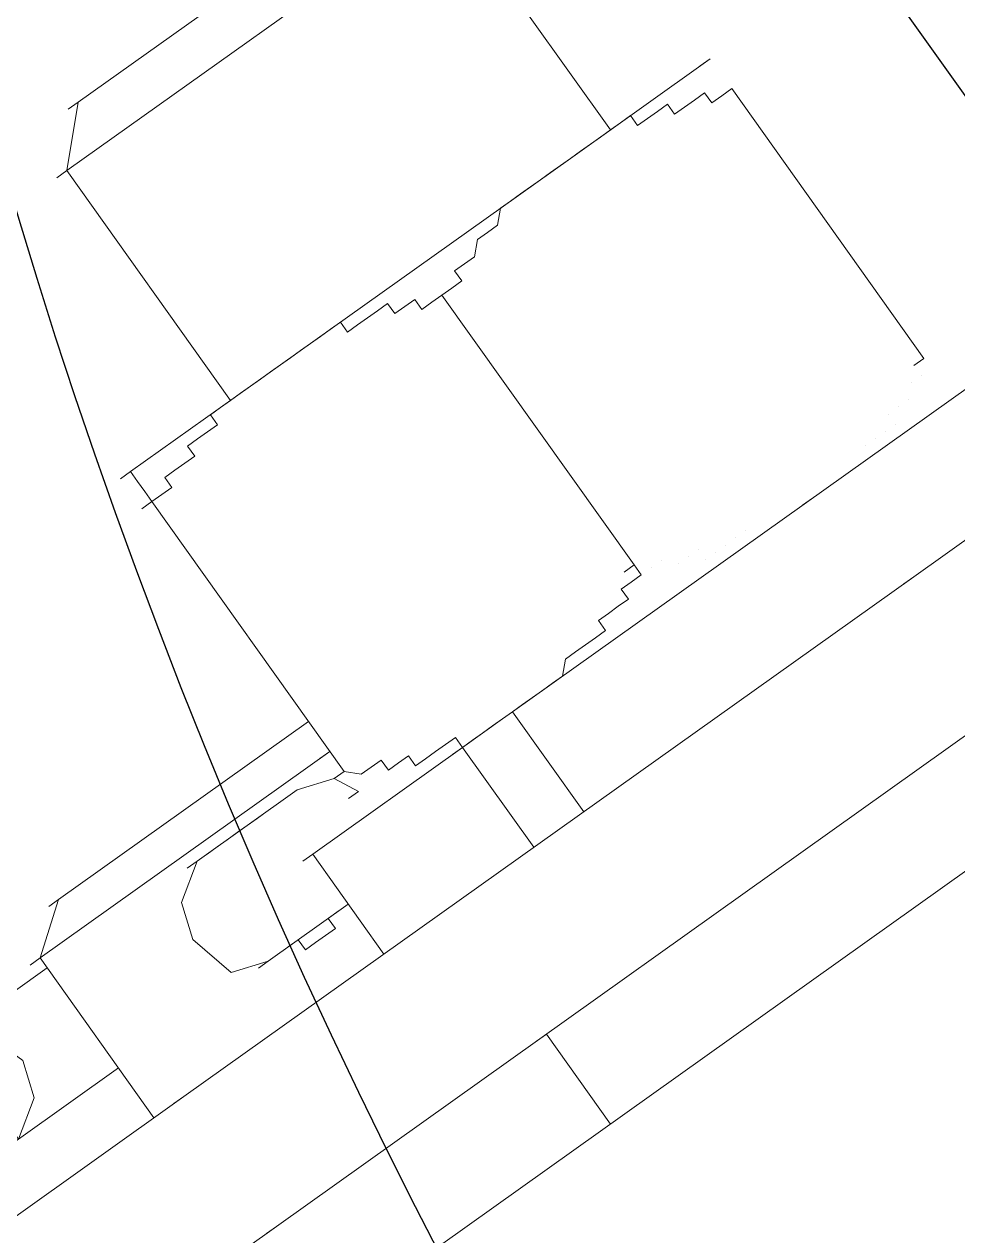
# Model space of a CAD drawing. Header units: feet. Extents: x 2321988 to 2329858, y 6722724 to 6730499.
# Drawn here: x 2326065.626 to 2326065.6878, y 6726843.6863 to 6726843.7665 of the extents above; entities that cross this region are included whole.
import ezdxf

# ---------------------------------------------------------------- set-up
doc = ezdxf.new("R2010")
doc.units = ezdxf.units.FT
doc.header["$MEASUREMENT"] = 0
doc.layers.add('C-BESS-EQUIPMENT', color=255, linetype='Continuous')

# ---------------------------------------------------------------- blocks, each defined once
blk = doc.blocks.new('Midpoint Site Plan$0$P1730-01-0001')
at = {"color": 0, "linetype": 'ByBlock', "lineweight": -2}
blk.add_line((-31.07919, 1.63274), (-31.07919, -1.63274), dxfattribs=at)
blk.add_ellipse((-28.59206, 0), major_axis=(0, 4.08598), ratio=0.833977, dxfattribs=at)
blk = doc.blocks.new('Midpoint Site Plan$0$A$C71e53a02')
at = {"lineweight": 9}
for points in [[(27.6555, 1.59326), (27.35342, 1.59326), (27.32418, 1.55428), (27.32418, 1.33015), (27.33393, 1.33015), (27.32418, 1.33015), (27.31444, 1.33015), (27.30469, 1.33015), (27.30469, 1.32041), (27.29495, 1.32041), (27.2852, 1.32041), (27.27546, 1.32041), (27.27546, 1.31066), (27.26572, 1.31066), (27.25597, 1.31066), (27.24623, 1.31066), (27.24623, 1.30092), (27.23648, 1.30092), (27.22674, 1.30092), (27.22674, 1.03781), (27.23648, 1.03781), (27.22674, 1.03781)], [(27.32418, 1.55428), (27.33393, 1.55428), (27.32418, 1.55428), (27.69448, 1.55428), (27.6555, 1.59326), (27.66525, 1.59326)], [(27.51908, 1.30092), (27.52882, 1.30092), (27.52882, 1.31066), (27.53857, 1.31066), (27.54831, 1.31066), (27.54831, 1.32041), (27.55806, 1.32041), (27.5678, 1.32041), (27.57755, 1.32041), (27.58729, 1.32041), (27.58729, 1.33015), (27.59704, 1.33015), (27.60678, 1.33015), (27.61652, 1.33015), (27.62627, 1.33015), (27.63601, 1.33015), (27.64576, 1.33015), (27.6555, 1.33015), (27.64576, 1.33015), (27.6555, 1.33015), (27.66525, 1.33015), (27.67499, 1.33015), (27.68474, 1.33015), (27.69448, 1.33015), (27.69448, 1.55428), (27.70423, 1.55428)], [(27.23648, 1.33015), (27.22674, 1.33015), (27.36316, 1.33015), (27.37291, 1.33015), (27.38265, 1.33015), (27.3924, 1.33015), (27.40214, 1.33015), (27.41189, 1.33015), (27.42163, 1.33015), (27.43138, 1.33015), (27.44112, 1.32041), (27.45086, 1.32041), (27.46061, 1.32041), (27.47035, 1.31066), (27.4801, 1.31066), (27.48984, 1.31066), (27.48984, 1.30092), (27.49959, 1.30092), (27.50933, 1.30092), (27.51908, 1.30092), (27.50933, 1.30092), (27.50933, 1.03781), (27.51908, 1.03781), (27.50933, 1.03781), (27.50933, 1.02807), (27.51908, 1.02807), (27.52882, 1.02807), (27.52882, 1.01832), (27.53857, 1.01832), (27.54831, 1.01832), (27.55806, 1.01832), (27.55806, 1.00858), (27.5678, 1.00858), (27.57755, 1.00858), (27.58729, 1.00858), (27.59704, 1.00858), (27.60678, 0.99883), (27.61652, 0.99883), (27.62627, 0.99883), (27.63601, 0.99883), (27.64576, 0.99883), (27.6555, 0.99883), (27.66525, 0.99883), (27.70423, 0.99883), (27.69448, 0.99883), (27.68474, 0.99883), (27.67499, 0.99883), (27.66525, 0.99883), (27.6555, 0.99883), (27.64576, 0.99883)], [(27.30469, 1.33015), (27.30469, 1.33015)], [(27.30469, 1.33015), (27.30469, 1.33015)], [(27.30469, 1.33015), (27.30469, 1.33015)], [(27.30469, 1.33015), (27.30469, 1.33015)], [(27.30469, 1.33015), (27.30469, 1.33015)], [(27.30469, 1.33015), (27.30469, 1.33015)], [(27.30469, 1.33015), (27.30469, 1.33015)], [(27.31444, 1.33015), (27.31444, 1.33015)], [(27.31444, 1.33015), (27.31444, 1.33015)], [(27.31444, 1.33015), (27.31444, 1.33015)], [(27.31444, 1.33015), (27.31444, 1.33015)], [(27.31444, 1.33015), (27.31444, 1.33015)], [(27.31444, 1.33015), (27.31444, 1.33015)], [(27.31444, 1.33015), (27.31444, 1.33015)], [(27.32418, 1.33015), (27.32418, 1.33015)], [(27.32418, 1.33015), (27.32418, 1.33015)], [(27.32418, 1.33015), (27.32418, 1.33015)], [(27.32418, 1.33015), (27.32418, 1.33015)], [(27.32418, 1.33015), (27.32418, 1.33015)], [(27.32418, 1.33015), (27.32418, 1.33015)], [(27.32418, 1.33015), (27.32418, 1.33015)], [(27.32418, 1.33015), (27.32418, 1.33015)], [(27.33393, 1.33015), (27.33393, 1.33015)], [(27.33393, 1.33015), (27.33393, 1.33015)], [(27.33393, 1.33015), (27.33393, 1.33015)], [(27.33393, 1.33015), (27.33393, 1.33015)], [(27.33393, 1.33015), (27.33393, 1.33015)], [(27.33393, 1.33015), (27.33393, 1.33015)], [(27.33393, 1.33015), (27.33393, 1.33015)], [(27.33393, 1.33015), (27.33393, 1.33015)], [(27.33393, 1.33015), (27.34367, 1.33015), (27.35342, 1.33015), (27.36316, 1.33015), (27.37291, 1.33015), (27.36316, 1.33015), (27.64576, 1.33015), (27.79193, 1.33015)], [(27.34367, 1.33015), (27.34367, 1.33015)], [(27.34367, 1.33015), (27.34367, 1.33015)], [(27.34367, 1.33015), (27.34367, 1.33015)], [(27.34367, 1.33015), (27.34367, 1.33015)], [(27.34367, 1.33015), (27.34367, 1.33015)], [(27.34367, 1.33015), (27.34367, 1.33015)], [(27.34367, 1.33015), (27.34367, 1.33015)], [(27.35342, 1.33015), (27.35342, 1.33015)], [(27.35342, 1.33015), (27.35342, 1.33015)], [(27.35342, 1.33015), (27.35342, 1.33015)], [(27.35342, 1.33015), (27.35342, 1.33015)], [(27.35342, 1.33015), (27.35342, 1.33015)], [(27.35342, 1.33015), (27.35342, 1.33015)], [(27.35342, 1.33015), (27.35342, 1.33015)], [(27.35342, 1.33015), (27.35342, 1.33015)], [(27.36316, 1.33015), (27.36316, 1.33015)], [(27.36316, 1.33015), (27.36316, 1.33015)], [(27.36316, 1.33015), (27.36316, 1.33015)], [(27.36316, 1.33015), (27.36316, 1.33015)], [(27.36316, 1.33015), (27.36316, 1.33015)], [(27.36316, 1.33015), (27.36316, 1.33015)], [(27.36316, 1.33015), (27.36316, 1.33015)], [(27.36316, 1.33015), (27.36316, 1.33015)], [(27.37291, 1.33015), (27.37291, 1.33015)], [(27.38265, 1.33015), (27.38265, 1.33015)], [(27.38265, 1.33015), (27.38265, 1.33015)], [(27.38265, 1.33015), (27.38265, 1.33015)], [(27.3924, 1.33015), (27.3924, 1.33015)], [(27.3924, 1.33015), (27.3924, 1.33015)], [(27.3924, 1.33015), (27.3924, 1.33015)], [(27.3924, 1.33015), (27.3924, 1.33015)], [(27.40214, 1.33015), (27.40214, 1.33015)], [(27.40214, 1.33015), (27.40214, 1.33015)], [(27.40214, 1.33015), (27.40214, 1.33015)], [(27.40214, 1.33015), (27.40214, 1.33015)], [(27.40214, 1.33015), (27.40214, 1.33015)], [(27.40214, 1.33015), (27.40214, 1.33015)], [(27.40214, 1.33015), (27.40214, 1.33015)], [(27.40214, 1.33015), (27.40214, 1.33015)], [(27.41189, 1.33015), (27.41189, 1.33015)], [(27.41189, 1.33015), (27.41189, 1.33015)], [(27.41189, 1.33015), (27.41189, 1.33015)], [(27.41189, 1.33015), (27.41189, 1.33015)], [(27.41189, 1.33015), (27.41189, 1.33015)], [(27.41189, 1.33015), (27.41189, 1.33015)], [(27.41189, 1.33015), (27.41189, 1.33015)], [(27.41189, 1.33015), (27.41189, 1.33015)], [(27.42163, 1.33015), (27.42163, 1.33015)], [(27.42163, 1.33015), (27.42163, 1.33015)], [(27.42163, 1.33015), (27.42163, 1.33015)], [(27.42163, 1.33015), (27.42163, 1.33015)], [(27.42163, 1.33015), (27.42163, 1.33015)], [(27.42163, 1.33015), (27.42163, 1.33015)], [(27.42163, 1.33015), (27.42163, 1.33015)], [(27.43138, 1.33015), (27.43138, 1.33015)], [(27.43138, 1.33015), (27.43138, 1.33015)], [(27.43138, 1.33015), (27.43138, 1.33015)], [(27.43138, 1.33015), (27.43138, 1.33015)], [(27.43138, 1.33015), (27.43138, 1.33015)], [(27.43138, 1.33015), (27.43138, 1.33015)], [(27.43138, 1.33015), (27.43138, 1.33015)], [(27.43138, 1.33015), (27.43138, 1.33015)], [(27.58729, 1.33015), (27.58729, 1.33015)], [(27.58729, 1.33015), (27.58729, 1.33015)], [(27.59704, 1.33015), (27.59704, 1.33015)], [(27.59704, 1.33015), (27.59704, 1.33015)], [(27.59704, 1.33015), (27.59704, 1.33015)], [(27.59704, 1.33015), (27.59704, 1.33015)], [(27.59704, 1.33015), (27.59704, 1.33015)], [(27.59704, 1.33015), (27.59704, 1.33015)], [(27.59704, 1.33015), (27.59704, 1.33015)], [(27.60678, 1.33015), (27.60678, 1.33015)], [(27.60678, 1.33015), (27.60678, 1.33015)], [(27.60678, 1.33015), (27.60678, 1.33015)], [(27.61652, 1.33015), (27.61652, 1.33015)], [(27.61652, 1.33015), (27.61652, 1.33015)], [(27.61652, 1.33015), (27.61652, 1.33015)], [(27.62627, 1.33015), (27.62627, 1.33015)], [(27.62627, 1.33015), (27.62627, 1.33015)], [(27.62627, 1.33015), (27.62627, 1.33015)], [(27.62627, 1.33015), (27.62627, 1.33015)], [(27.63601, 1.33015), (27.63601, 1.33015)], [(27.63601, 1.33015), (27.63601, 1.33015)], [(27.64576, 1.33015), (27.64576, 1.33015)], [(27.6555, 1.33015), (27.6555, 1.33015)], [(27.6555, 1.33015), (27.6555, 1.33015)], [(27.6555, 1.33015), (27.6555, 1.33015)], [(27.6555, 1.33015), (27.6555, 1.33015)], [(27.6555, 1.33015), (27.6555, 1.33015)], [(27.6555, 1.33015), (27.6555, 1.33015)], [(27.6555, 1.33015), (27.6555, 1.33015)], [(27.66525, 1.33015), (27.66525, 1.33015)], [(27.66525, 1.33015), (27.66525, 1.33015)], [(27.66525, 1.33015), (27.66525, 1.33015)], [(27.66525, 1.33015), (27.66525, 1.33015)], [(27.66525, 1.33015), (27.66525, 1.33015)], [(27.66525, 1.33015), (27.66525, 1.33015)], [(27.66525, 1.33015), (27.66525, 1.33015)], [(27.67499, 1.33015), (27.67499, 1.33015)], [(27.67499, 1.33015), (27.67499, 1.33015)], [(27.67499, 1.33015), (27.67499, 1.33015)], [(27.67499, 1.33015), (27.67499, 1.33015)], [(27.67499, 1.33015), (27.67499, 1.33015)], [(27.67499, 1.33015), (27.67499, 1.33015)], [(27.67499, 1.33015), (27.67499, 1.33015)], [(27.67499, 1.33015), (27.67499, 1.33015)], [(27.68474, 1.33015), (27.68474, 1.33015)], [(27.68474, 1.33015), (27.68474, 1.33015)], [(27.68474, 1.33015), (27.68474, 1.33015)], [(27.68474, 1.33015), (27.68474, 1.33015)], [(27.68474, 1.33015), (27.68474, 1.33015)], [(27.68474, 1.33015), (27.68474, 1.33015)], [(27.68474, 1.33015), (27.68474, 1.33015)], [(27.68474, 1.33015), (27.68474, 1.33015)], [(27.69448, 1.33015), (27.69448, 1.33015)], [(27.69448, 1.33015), (27.69448, 1.33015)], [(27.69448, 1.33015), (27.69448, 1.33015)], [(27.69448, 1.33015), (27.69448, 1.33015)], [(27.69448, 1.33015), (27.69448, 1.33015)], [(27.69448, 1.33015), (27.69448, 1.33015)], [(27.69448, 1.33015), (27.69448, 1.33015)], [(27.69448, 1.33015), (27.70423, 1.33015), (27.71397, 1.33015), (27.71397, 1.32041), (27.72372, 1.32041), (27.73346, 1.32041), (27.74321, 1.32041), (27.74321, 1.31066), (27.75295, 1.31066), (27.7627, 1.31066), (27.77244, 1.31066), (27.77244, 1.30092), (27.78219, 1.30092), (27.79193, 1.30092), (27.80167, 1.30092)], [(27.70423, 1.33015), (27.70423, 1.33015)], [(27.70423, 1.33015), (27.70423, 1.33015)], [(27.70423, 1.33015), (27.70423, 1.33015)], [(27.70423, 1.33015), (27.70423, 1.33015)], [(27.70423, 1.33015), (27.70423, 1.33015)], [(27.70423, 1.33015), (27.70423, 1.33015)], [(27.70423, 1.33015), (27.70423, 1.33015)], [(27.70423, 1.33015), (27.70423, 1.33015)], [(27.80167, 1.33015), (27.79193, 1.33015), (27.79193, 1.32041), (27.79193, 1.31066), (27.79193, 1.30092), (27.79193, 1.03781), (27.80167, 1.03781), (27.79193, 1.03781), (27.78219, 1.02807), (27.77244, 1.02807), (27.7627, 1.02807), (27.7627, 1.01832), (27.75295, 1.01832), (27.74321, 1.01832), (27.74321, 1.00858), (27.73346, 1.00858), (27.72372, 1.00858), (27.71397, 1.00858), (27.70423, 1.00858), (27.70423, 0.99883), (27.70423, 0.90139)], [(27.71397, 1.33015), (27.71397, 1.33015)], [(27.71397, 1.33015), (27.71397, 1.33015)], [(27.71397, 1.33015), (27.71397, 1.33015)], [(27.71397, 1.33015), (27.71397, 1.33015)], [(27.71397, 1.33015), (27.71397, 1.33015)], [(27.27546, 1.32041), (27.27546, 1.32041)], [(27.27546, 1.32041), (27.27546, 1.32041)], [(27.27546, 1.32041), (27.27546, 1.32041)], [(27.27546, 1.32041), (27.27546, 1.32041)], [(27.27546, 1.32041), (27.27546, 1.32041)], [(27.27546, 1.32041), (27.27546, 1.32041)], [(27.27546, 1.32041), (27.27546, 1.32041)], [(27.2852, 1.32041), (27.2852, 1.32041)], [(27.2852, 1.32041), (27.2852, 1.32041)], [(27.2852, 1.32041), (27.2852, 1.32041)], [(27.2852, 1.32041), (27.2852, 1.32041)], [(27.2852, 1.32041), (27.2852, 1.32041)], [(27.2852, 1.32041), (27.2852, 1.32041)], [(27.2852, 1.32041), (27.2852, 1.32041)], [(27.2852, 1.32041), (27.2852, 1.32041)], [(27.29495, 1.32041), (27.29495, 1.32041)], [(27.29495, 1.32041), (27.29495, 1.32041)], [(27.29495, 1.32041), (27.29495, 1.32041)], [(27.29495, 1.32041), (27.29495, 1.32041)], [(27.29495, 1.32041), (27.29495, 1.32041)], [(27.29495, 1.32041), (27.29495, 1.32041)], [(27.29495, 1.32041), (27.29495, 1.32041)], [(27.29495, 1.32041), (27.29495, 1.32041)], [(27.44112, 1.32041), (27.44112, 1.32041)], [(27.44112, 1.32041), (27.44112, 1.32041)], [(27.44112, 1.32041), (27.44112, 1.32041)], [(27.44112, 1.32041), (27.44112, 1.32041)], [(27.44112, 1.32041), (27.44112, 1.32041)], [(27.44112, 1.32041), (27.44112, 1.32041)], [(27.44112, 1.32041), (27.44112, 1.32041)], [(27.44112, 1.32041), (27.44112, 1.32041)], [(27.45086, 1.32041), (27.45086, 1.32041)], [(27.45086, 1.32041), (27.45086, 1.32041)], [(27.45086, 1.32041), (27.45086, 1.32041)], [(27.45086, 1.32041), (27.45086, 1.32041)], [(27.45086, 1.32041), (27.45086, 1.32041)], [(27.45086, 1.32041), (27.45086, 1.32041)], [(27.45086, 1.32041), (27.45086, 1.32041)], [(27.45086, 1.32041), (27.45086, 1.32041)], [(27.46061, 1.32041), (27.46061, 1.32041)], [(27.46061, 1.32041), (27.46061, 1.32041)], [(27.46061, 1.32041), (27.46061, 1.32041)], [(27.46061, 1.32041), (27.46061, 1.32041)], [(27.46061, 1.32041), (27.46061, 1.32041)], [(27.46061, 1.32041), (27.46061, 1.32041)], [(27.46061, 1.32041), (27.46061, 1.32041)], [(27.46061, 1.32041), (27.46061, 1.32041)], [(27.55806, 1.32041), (27.55806, 1.32041)], [(27.55806, 1.32041), (27.55806, 1.32041)], [(27.55806, 1.32041), (27.55806, 1.32041)], [(27.55806, 1.32041), (27.55806, 1.32041)], [(27.55806, 1.32041), (27.55806, 1.32041)], [(27.55806, 1.32041), (27.55806, 1.32041)], [(27.55806, 1.32041), (27.55806, 1.32041)], [(27.55806, 1.32041), (27.55806, 1.32041)], [(27.5678, 1.32041), (27.5678, 1.32041)], [(27.5678, 1.32041), (27.5678, 1.32041)], [(27.5678, 1.32041), (27.5678, 1.32041)], [(27.5678, 1.32041), (27.5678, 1.32041)], [(27.5678, 1.32041), (27.5678, 1.32041)], [(27.5678, 1.32041), (27.5678, 1.32041)], [(27.5678, 1.32041), (27.5678, 1.32041)], [(27.5678, 1.32041), (27.5678, 1.32041)], [(27.57755, 1.32041), (27.57755, 1.32041)], [(27.57755, 1.32041), (27.57755, 1.32041)], [(27.57755, 1.32041), (27.57755, 1.32041)], [(27.57755, 1.32041), (27.57755, 1.32041)], [(27.57755, 1.32041), (27.57755, 1.32041)], [(27.57755, 1.32041), (27.57755, 1.32041)], [(27.57755, 1.32041), (27.57755, 1.32041)], [(27.58729, 1.32041), (27.58729, 1.32041)], [(27.58729, 1.32041), (27.58729, 1.32041)], [(27.58729, 1.32041), (27.58729, 1.32041)], [(27.58729, 1.32041), (27.58729, 1.32041)], [(27.58729, 1.32041), (27.58729, 1.32041)], [(27.71397, 1.32041), (27.71397, 1.32041)], [(27.71397, 1.32041), (27.71397, 1.32041)], [(27.72372, 1.32041), (27.72372, 1.32041)], [(27.72372, 1.32041), (27.72372, 1.32041)], [(27.72372, 1.32041), (27.72372, 1.32041)], [(27.72372, 1.32041), (27.72372, 1.32041)], [(27.72372, 1.32041), (27.72372, 1.32041)], [(27.72372, 1.32041), (27.72372, 1.32041)], [(27.72372, 1.32041), (27.72372, 1.32041)], [(27.72372, 1.32041), (27.72372, 1.32041)], [(27.73346, 1.32041), (27.73346, 1.32041)], [(27.73346, 1.32041), (27.73346, 1.32041)], [(27.73346, 1.32041), (27.73346, 1.32041)], [(27.73346, 1.32041), (27.73346, 1.32041)], [(27.73346, 1.32041), (27.73346, 1.32041)], [(27.73346, 1.32041), (27.73346, 1.32041)], [(27.73346, 1.32041), (27.73346, 1.32041)], [(27.74321, 1.32041), (27.74321, 1.32041)], [(27.74321, 1.32041), (27.74321, 1.32041)], [(27.74321, 1.32041), (27.74321, 1.32041)], [(27.74321, 1.32041), (27.74321, 1.32041)], [(27.74321, 1.32041), (27.74321, 1.32041)], [(27.74321, 1.32041), (27.74321, 1.32041)], [(27.74321, 1.32041), (27.74321, 1.32041)], [(27.24623, 1.31066), (27.24623, 1.31066)], [(27.25597, 1.31066), (27.25597, 1.31066)], [(27.25597, 1.31066), (27.25597, 1.31066)], [(27.25597, 1.31066), (27.25597, 1.31066)], [(27.26572, 1.31066), (27.26572, 1.31066)], [(27.26572, 1.31066), (27.26572, 1.31066)], [(27.26572, 1.31066), (27.26572, 1.31066)], [(27.26572, 1.31066), (27.26572, 1.31066)], [(27.26572, 1.31066), (27.26572, 1.31066)], [(27.26572, 1.31066), (27.26572, 1.31066)], [(27.47035, 1.31066), (27.47035, 1.31066)], [(27.47035, 1.31066), (27.47035, 1.31066)], [(27.47035, 1.31066), (27.47035, 1.31066)], [(27.47035, 1.31066), (27.47035, 1.31066)], [(27.47035, 1.31066), (27.47035, 1.31066)], [(27.47035, 1.31066), (27.47035, 1.31066)], [(27.47035, 1.31066), (27.47035, 1.31066)], [(27.47035, 1.31066), (27.47035, 1.31066)], [(27.4801, 1.31066), (27.4801, 1.31066)], [(27.4801, 1.31066), (27.4801, 1.31066)], [(27.4801, 1.31066), (27.4801, 1.31066)], [(27.4801, 1.31066), (27.4801, 1.31066)], [(27.4801, 1.31066), (27.4801, 1.31066)], [(27.4801, 1.31066), (27.4801, 1.31066)], [(27.4801, 1.31066), (27.4801, 1.31066)], [(27.4801, 1.31066), (27.4801, 1.31066)], [(27.48984, 1.31066), (27.48984, 1.31066)], [(27.48984, 1.31066), (27.48984, 1.31066)], [(27.52882, 1.31066), (27.52882, 1.31066)], [(27.52882, 1.31066), (27.52882, 1.31066)], [(27.52882, 1.31066), (27.52882, 1.31066)], [(27.52882, 1.31066), (27.52882, 1.31066)], [(27.52882, 1.31066), (27.52882, 1.31066)], [(27.53857, 1.31066), (27.53857, 1.31066)], [(27.53857, 1.31066), (27.53857, 1.31066)], [(27.53857, 1.31066), (27.53857, 1.31066)], [(27.53857, 1.31066), (27.53857, 1.31066)], [(27.53857, 1.31066), (27.53857, 1.31066)], [(27.53857, 1.31066), (27.53857, 1.31066)], [(27.53857, 1.31066), (27.53857, 1.31066)], [(27.53857, 1.31066), (27.53857, 1.31066)], [(27.54831, 1.31066), (27.54831, 1.31066)], [(27.54831, 1.31066), (27.54831, 1.31066)], [(27.54831, 1.31066), (27.54831, 1.31066)], [(27.54831, 1.31066), (27.54831, 1.31066)], [(27.54831, 1.31066), (27.54831, 1.31066)], [(27.54831, 1.31066), (27.54831, 1.31066)], [(27.54831, 1.31066), (27.54831, 1.31066)], [(27.75295, 1.31066), (27.75295, 1.31066)], [(27.75295, 1.31066), (27.75295, 1.31066)], [(27.75295, 1.31066), (27.75295, 1.31066)], [(27.75295, 1.31066), (27.75295, 1.31066)], [(27.75295, 1.31066), (27.75295, 1.31066)], [(27.75295, 1.31066), (27.75295, 1.31066)], [(27.75295, 1.31066), (27.75295, 1.31066)], [(27.75295, 1.31066), (27.75295, 1.31066)], [(27.7627, 1.31066), (27.7627, 1.31066)], [(27.7627, 1.31066), (27.7627, 1.31066)], [(27.7627, 1.31066), (27.7627, 1.31066)], [(27.7627, 1.31066), (27.7627, 1.31066)], [(27.7627, 1.31066), (27.7627, 1.31066)], [(27.7627, 1.31066), (27.7627, 1.31066)], [(27.7627, 1.31066), (27.7627, 1.31066)], [(27.7627, 1.31066), (27.7627, 1.31066)], [(27.7627, 1.31066), (27.7627, 1.31066)], [(27.23648, 1.30092), (27.23648, 1.30092)], [(27.23648, 1.30092), (27.23648, 1.30092)], [(27.23648, 1.30092), (27.23648, 1.30092)], [(27.24623, 1.30092), (27.24623, 1.30092)], [(27.24623, 1.30092), (27.24623, 1.30092)], [(27.48984, 1.30092), (27.48984, 1.30092)], [(27.48984, 1.30092), (27.48984, 1.30092)], [(27.49959, 1.30092), (27.49959, 1.30092)], [(27.49959, 1.30092), (27.49959, 1.30092)], [(27.49959, 1.30092), (27.49959, 1.30092)], [(27.49959, 1.30092), (27.49959, 1.30092)], [(27.50933, 1.30092), (27.50933, 1.30092)], [(27.51908, 1.30092), (27.51908, 1.30092)], [(27.51908, 1.30092), (27.51908, 1.30092)], [(27.51908, 1.30092), (27.51908, 1.30092)], [(27.51908, 1.30092), (27.51908, 1.30092)], [(27.52882, 1.30092), (27.52882, 1.30092)], [(27.52882, 1.30092), (27.52882, 1.30092)], [(27.77244, 1.30092), (27.77244, 1.30092)], [(27.77244, 1.30092), (27.77244, 1.30092)], [(27.77244, 1.30092), (27.77244, 1.30092)], [(27.78219, 1.30092), (27.78219, 1.30092)], [(27.78219, 1.30092), (27.78219, 1.30092)], [(27.78219, 1.30092), (27.78219, 1.30092)], [(27.80167, 1.0573), (27.79193, 1.0573), (28.07453, 1.0573), (28.03555, 1.08654), (28.04529, 1.08654), (28.03555, 1.08654), (27.79193, 1.08654)], [(28.07453, 0.90139), (28.07453, 1.0573), (28.08427, 1.0573)], [(27.8504, 0.95011), (27.92836, 0.95011), (27.95759, 0.95985), (27.96733, 0.99883), (27.95759, 1.02807), (27.92836, 1.04756), (27.9381, 1.04756), (27.92836, 1.04756), (27.83091, 1.04756), (27.80167, 1.03781), (27.79193, 1.01832), (27.80167, 1.01832)], [(27.86014, 1.04756), (27.86014, 1.04756)], [(27.86014, 1.04756), (27.86014, 1.04756)], [(27.86014, 1.04756), (27.86014, 1.04756)], [(27.86014, 1.04756), (27.86014, 1.04756)], [(27.86014, 1.04756), (27.86014, 1.04756)], [(27.86014, 1.04756), (27.86014, 1.04756)], [(27.86014, 1.04756), (27.86014, 1.04756)], [(27.86014, 1.04756), (27.86014, 1.04756)], [(27.86014, 1.04756), (27.86014, 1.04756)], [(27.86014, 1.04756), (27.86014, 1.04756)], [(27.86014, 1.04756), (27.86014, 1.04756)], [(27.86014, 1.04756), (27.86014, 1.04756)], [(27.86014, 1.04756), (27.86014, 1.04756)], [(27.86014, 1.04756), (27.86014, 1.04756)], [(27.86014, 1.04756), (27.86014, 1.04756)], [(27.86014, 1.04756), (27.86014, 1.04756)], [(27.86014, 1.04756), (27.86014, 1.04756)], [(27.86014, 1.04756), (27.86014, 1.04756)], [(27.86014, 1.04756), (27.86989, 1.04756), (27.87963, 1.04756), (27.88938, 1.04756), (27.89912, 1.04756), (27.90887, 1.04756), (27.91861, 1.04756)], [(27.86989, 1.04756), (27.86989, 1.04756)], [(27.86989, 1.04756), (27.86989, 1.04756)], [(27.86989, 1.04756), (27.86989, 1.04756)], [(27.86989, 1.04756), (27.86989, 1.04756)], [(27.86989, 1.04756), (27.86989, 1.04756)], [(27.86989, 1.04756), (27.86989, 1.04756)], [(27.86989, 1.04756), (27.86989, 1.04756)], [(27.86989, 1.04756), (27.86989, 1.04756)], [(27.86989, 1.04756), (27.86989, 1.04756)], [(27.86989, 1.04756), (27.86989, 1.04756)], [(27.86989, 1.04756), (27.86989, 1.04756)], [(27.86989, 1.04756), (27.86989, 1.04756)], [(27.86989, 1.04756), (27.86989, 1.04756)], [(27.86989, 1.04756), (27.86989, 1.04756)], [(27.86989, 1.04756), (27.86989, 1.04756)], [(27.86989, 1.04756), (27.86989, 1.04756)], [(27.86989, 1.04756), (27.86989, 1.04756)], [(27.86989, 1.04756), (27.86989, 1.04756)], [(27.86989, 1.04756), (27.86989, 1.04756)], [(27.86989, 1.04756), (27.86989, 1.04756)], [(27.86989, 1.04756), (27.86989, 1.04756)], [(27.86989, 1.04756), (27.86989, 1.04756)], [(27.86989, 1.04756), (27.86989, 1.04756)], [(27.86989, 1.04756), (27.86989, 1.04756)], [(27.86989, 1.04756), (27.86989, 1.04756)], [(27.86989, 1.04756), (27.86989, 1.04756)], [(27.86989, 1.04756), (27.86989, 1.04756)], [(27.86989, 1.04756), (27.86989, 1.04756)], [(27.86989, 1.04756), (27.86989, 1.04756)], [(27.86989, 1.04756), (27.86989, 1.04756)], [(27.86989, 1.04756), (27.86989, 1.04756)], [(27.86989, 1.04756), (27.86989, 1.04756)], [(27.86989, 1.04756), (27.86989, 1.04756)], [(27.86989, 1.04756), (27.86989, 1.04756)], [(27.86989, 1.04756), (27.86989, 1.04756)], [(27.86989, 1.04756), (27.86989, 1.04756)], [(27.86989, 1.04756), (27.86989, 1.04756)], [(27.86989, 1.04756), (27.86989, 1.04756)], [(27.87963, 1.04756), (27.87963, 1.04756)], [(27.87963, 1.04756), (27.87963, 1.04756)], [(27.87963, 1.04756), (27.87963, 1.04756)], [(27.87963, 1.04756), (27.87963, 1.04756)], [(27.87963, 1.04756), (27.87963, 1.04756)], [(27.87963, 1.04756), (27.87963, 1.04756)], [(27.87963, 1.04756), (27.87963, 1.04756)], [(27.87963, 1.04756), (27.87963, 1.04756)], [(27.87963, 1.04756), (27.87963, 1.04756)], [(27.87963, 1.04756), (27.87963, 1.04756)], [(27.87963, 1.04756), (27.87963, 1.04756)], [(27.87963, 1.04756), (27.87963, 1.04756)], [(27.87963, 1.04756), (27.87963, 1.04756)], [(27.87963, 1.04756), (27.87963, 1.04756)], [(27.87963, 1.04756), (27.87963, 1.04756)], [(27.87963, 1.04756), (27.87963, 1.04756)], [(27.87963, 1.04756), (27.87963, 1.04756)], [(27.87963, 1.04756), (27.87963, 1.04756)], [(27.87963, 1.04756), (27.87963, 1.04756)], [(27.87963, 1.04756), (27.87963, 1.04756)], [(27.87963, 1.04756), (27.87963, 1.04756)], [(27.87963, 1.04756), (27.87963, 1.04756)], [(27.87963, 1.04756), (27.87963, 1.04756)], [(27.87963, 1.04756), (27.87963, 1.04756)], [(27.88938, 1.04756), (27.88938, 1.04756)], [(27.88938, 1.04756), (27.88938, 1.04756)], [(27.88938, 1.04756), (27.88938, 1.04756)], [(27.88938, 1.04756), (27.88938, 1.04756)], [(27.88938, 1.04756), (27.88938, 1.04756)], [(27.88938, 1.04756), (27.88938, 1.04756)], [(27.88938, 1.04756), (27.88938, 1.04756)], [(27.88938, 1.04756), (27.88938, 1.04756)], [(27.88938, 1.04756), (27.88938, 1.04756)], [(27.88938, 1.04756), (27.88938, 1.04756)], [(27.88938, 1.04756), (27.88938, 1.04756)], [(27.88938, 1.04756), (27.88938, 1.04756)], [(27.88938, 1.04756), (27.88938, 1.04756)], [(27.88938, 1.04756), (27.88938, 1.04756)], [(27.88938, 1.04756), (27.88938, 1.04756)], [(27.88938, 1.04756), (27.88938, 1.04756)], [(27.88938, 1.04756), (27.88938, 1.04756)], [(27.88938, 1.04756), (27.88938, 1.04756)], [(27.88938, 1.04756), (27.88938, 1.04756)], [(27.88938, 1.04756), (27.88938, 1.04756)], [(27.88938, 1.04756), (27.88938, 1.04756)], [(27.89912, 1.04756), (27.89912, 1.04756)], [(27.89912, 1.04756), (27.89912, 1.04756)], [(27.89912, 1.04756), (27.89912, 1.04756)], [(27.89912, 1.04756), (27.89912, 1.04756)], [(27.89912, 1.04756), (27.89912, 1.04756)], [(27.89912, 1.04756), (27.89912, 1.04756)], [(27.89912, 1.04756), (27.89912, 1.04756)], [(27.89912, 1.04756), (27.89912, 1.04756)], [(27.89912, 1.04756), (27.89912, 1.04756)], [(27.89912, 1.04756), (27.89912, 1.04756)], [(27.89912, 1.04756), (27.89912, 1.04756)], [(27.89912, 1.04756), (27.89912, 1.04756)], [(27.89912, 1.04756), (27.89912, 1.04756)], [(27.89912, 1.04756), (27.89912, 1.04756)], [(27.89912, 1.04756), (27.89912, 1.04756)], [(27.89912, 1.04756), (27.89912, 1.04756)], [(27.89912, 1.04756), (27.89912, 1.04756)], [(27.89912, 1.04756), (27.89912, 1.04756)], [(27.89912, 1.04756), (27.89912, 1.04756)], [(27.89912, 1.04756), (27.89912, 1.04756)], [(27.89912, 1.04756), (27.89912, 1.04756)], [(27.89912, 1.04756), (27.89912, 1.04756)], [(27.89912, 1.04756), (27.89912, 1.04756)], [(27.89912, 1.04756), (27.89912, 1.04756)], [(27.89912, 1.04756), (27.89912, 1.04756)], [(27.89912, 1.04756), (27.89912, 1.04756)], [(27.89912, 1.04756), (27.89912, 1.04756)], [(27.89912, 1.04756), (27.89912, 1.04756)], [(27.89912, 1.04756), (27.89912, 1.04756)], [(27.89912, 1.04756), (27.89912, 1.04756)], [(27.89912, 1.04756), (27.89912, 1.04756)], [(27.89912, 1.04756), (27.89912, 1.04756)], [(27.89912, 1.04756), (27.89912, 1.04756)], [(27.89912, 1.04756), (27.89912, 1.04756)], [(27.89912, 1.04756), (27.89912, 1.04756)], [(27.89912, 1.04756), (27.89912, 1.04756)], [(27.89912, 1.04756), (27.89912, 1.04756)], [(27.89912, 1.04756), (27.89912, 1.04756)], [(27.89912, 1.04756), (27.89912, 1.04756)], [(27.89912, 1.04756), (27.89912, 1.04756)], [(27.89912, 1.04756), (27.89912, 1.04756)], [(27.89912, 1.04756), (27.89912, 1.04756)], [(27.90887, 1.04756), (27.90887, 1.04756)], [(27.90887, 1.04756), (27.90887, 1.04756)], [(27.90887, 1.04756), (27.90887, 1.04756)], [(27.90887, 1.04756), (27.90887, 1.04756)], [(27.90887, 1.04756), (27.90887, 1.04756)], [(27.90887, 1.04756), (27.90887, 1.04756)], [(27.90887, 1.04756), (27.90887, 1.04756)], [(27.90887, 1.04756), (27.90887, 1.04756)], [(27.90887, 1.04756), (27.90887, 1.04756)], [(27.90887, 1.04756), (27.90887, 1.04756)], [(27.90887, 1.04756), (27.90887, 1.04756)], [(27.90887, 1.04756), (27.90887, 1.04756)], [(27.90887, 1.04756), (27.90887, 1.04756)], [(27.90887, 1.04756), (27.90887, 1.04756)], [(27.90887, 1.04756), (27.90887, 1.04756)], [(27.90887, 1.04756), (27.90887, 1.04756)], [(27.90887, 1.04756), (27.90887, 1.04756)], [(27.90887, 1.04756), (27.90887, 1.04756)], [(27.90887, 1.04756), (27.90887, 1.04756)], [(27.90887, 1.04756), (27.90887, 1.04756)], [(27.90887, 1.04756), (27.90887, 1.04756)], [(27.90887, 1.04756), (27.90887, 1.04756)], [(27.90887, 1.04756), (27.90887, 1.04756)], [(27.90887, 1.04756), (27.90887, 1.04756)], [(27.90887, 1.04756), (27.90887, 1.04756)], [(28.07453, 1.04756), (28.17197, 1.04756), (28.14274, 1.02807), (28.13299, 0.99883), (28.14274, 0.9696), (28.17197, 0.95011), (28.17197, 1.04756), (28.18172, 1.04756), (28.17197, 1.04756), (28.19146, 1.04756)], [(27.23648, 1.02807), (27.23648, 1.02807)], [(27.23648, 1.02807), (27.23648, 1.02807)], [(27.23648, 1.02807), (27.23648, 1.02807)], [(27.24623, 1.02807), (27.24623, 1.02807)], [(27.24623, 1.02807), (27.24623, 1.02807)], [(27.24623, 1.02807), (27.24623, 1.02807)], [(27.24623, 1.02807), (27.24623, 1.02807)], [(27.48984, 1.02807), (27.48984, 1.02807)], [(27.48984, 1.02807), (27.48984, 1.02807)], [(27.48984, 1.02807), (27.48984, 1.02807)], [(27.48984, 1.02807), (27.48984, 1.02807)], [(27.48984, 1.02807), (27.48984, 1.02807)], [(27.49959, 1.02807), (27.49959, 1.02807)], [(27.49959, 1.02807), (27.49959, 1.02807)], [(27.49959, 1.02807), (27.49959, 1.02807)], [(27.49959, 1.02807), (27.49959, 1.02807)], [(27.51908, 1.02807), (27.51908, 1.02807)], [(27.51908, 1.02807), (27.51908, 1.02807)], [(27.51908, 1.02807), (27.51908, 1.02807)], [(27.51908, 1.02807), (27.51908, 1.02807)], [(27.52882, 1.02807), (27.52882, 1.02807)], [(27.52882, 1.02807), (27.52882, 1.02807)], [(27.52882, 1.02807), (27.52882, 1.02807)], [(27.52882, 1.02807), (27.52882, 1.02807)], [(27.52882, 1.02807), (27.52882, 1.02807)], [(27.52882, 1.02807), (27.52882, 1.02807)], [(27.52882, 1.02807), (27.52882, 1.02807)], [(27.25597, 1.01832), (27.25597, 1.01832)], [(27.25597, 1.01832), (27.25597, 1.01832)], [(27.26572, 1.01832), (27.26572, 1.01832)], [(27.26572, 1.01832), (27.26572, 1.01832)], [(27.26572, 1.01832), (27.26572, 1.01832)], [(27.26572, 1.01832), (27.26572, 1.01832)], [(27.26572, 1.01832), (27.26572, 1.01832)], [(27.26572, 1.01832), (27.26572, 1.01832)], [(27.27546, 1.01832), (27.27546, 1.01832)], [(27.27546, 1.01832), (27.27546, 1.01832)], [(27.27546, 1.01832), (27.27546, 1.01832)], [(27.27546, 1.01832), (27.27546, 1.01832)], [(27.27546, 1.01832), (27.27546, 1.01832)], [(27.27546, 1.01832), (27.27546, 1.01832)], [(27.46061, 1.01832), (27.46061, 1.01832)], [(27.46061, 1.01832), (27.46061, 1.01832)], [(27.46061, 1.01832), (27.46061, 1.01832)], [(27.46061, 1.01832), (27.46061, 1.01832)], [(27.46061, 1.01832), (27.46061, 1.01832)], [(27.47035, 1.01832), (27.47035, 1.01832)], [(27.47035, 1.01832), (27.47035, 1.01832)], [(27.47035, 1.01832), (27.47035, 1.01832)], [(27.47035, 1.01832), (27.47035, 1.01832)], [(27.47035, 1.01832), (27.47035, 1.01832)], [(27.47035, 1.01832), (27.47035, 1.01832)], [(27.47035, 1.01832), (27.47035, 1.01832)], [(27.47035, 1.01832), (27.47035, 1.01832)], [(27.4801, 1.01832), (27.4801, 1.01832)], [(27.4801, 1.01832), (27.4801, 1.01832)], [(27.4801, 1.01832), (27.4801, 1.01832)], [(27.4801, 1.01832), (27.4801, 1.01832)], [(27.4801, 1.01832), (27.4801, 1.01832)], [(27.4801, 1.01832), (27.4801, 1.01832)], [(27.4801, 1.01832), (27.4801, 1.01832)], [(27.53857, 1.01832), (27.53857, 1.01832)], [(27.53857, 1.01832), (27.53857, 1.01832)], [(27.53857, 1.01832), (27.53857, 1.01832)], [(27.53857, 1.01832), (27.53857, 1.01832)], [(27.53857, 1.01832), (27.53857, 1.01832)], [(27.53857, 1.01832), (27.53857, 1.01832)], [(27.53857, 1.01832), (27.53857, 1.01832)], [(27.53857, 1.01832), (27.53857, 1.01832)], [(27.54831, 1.01832), (27.54831, 1.01832)], [(27.54831, 1.01832), (27.54831, 1.01832)], [(27.54831, 1.01832), (27.54831, 1.01832)], [(27.54831, 1.01832), (27.54831, 1.01832)], [(27.54831, 1.01832), (27.54831, 1.01832)], [(27.54831, 1.01832), (27.54831, 1.01832)], [(27.54831, 1.01832), (27.54831, 1.01832)], [(27.54831, 1.01832), (27.54831, 1.01832)], [(27.55806, 1.01832), (27.55806, 1.01832)], [(27.55806, 1.01832), (27.55806, 1.01832)], [(27.55806, 1.01832), (27.55806, 1.01832)], [(27.55806, 1.01832), (27.55806, 1.01832)], [(27.55806, 1.01832), (27.55806, 1.01832)], [(27.74321, 1.01832), (27.74321, 1.01832)], [(27.74321, 1.01832), (27.74321, 1.01832)], [(27.74321, 1.01832), (27.74321, 1.01832)], [(27.74321, 1.01832), (27.74321, 1.01832)], [(27.74321, 1.01832), (27.74321, 1.01832)], [(27.74321, 1.01832), (27.74321, 1.01832)], [(27.74321, 1.01832), (27.74321, 1.01832)], [(27.75295, 1.01832), (27.75295, 1.01832)], [(27.75295, 1.01832), (27.75295, 1.01832)], [(27.75295, 1.01832), (27.75295, 1.01832)], [(27.75295, 1.01832), (27.75295, 1.01832)], [(27.75295, 1.01832), (27.75295, 1.01832)], [(27.75295, 1.01832), (27.75295, 1.01832)], [(27.27546, 1.00858), (27.27546, 1.00858)], [(27.2852, 1.00858), (27.2852, 1.00858)], [(27.2852, 1.00858), (27.2852, 1.00858)], [(27.2852, 1.00858), (27.2852, 1.00858)], [(27.2852, 1.00858), (27.2852, 1.00858)], [(27.2852, 1.00858), (27.2852, 1.00858)], [(27.2852, 1.00858), (27.2852, 1.00858)], [(27.2852, 1.00858), (27.2852, 1.00858)], [(27.2852, 1.00858), (27.2852, 1.00858)], [(27.29495, 1.00858), (27.29495, 1.00858)], [(27.29495, 1.00858), (27.29495, 1.00858)], [(27.29495, 1.00858), (27.29495, 1.00858)], [(27.29495, 1.00858), (27.29495, 1.00858)], [(27.29495, 1.00858), (27.29495, 1.00858)], [(27.29495, 1.00858), (27.29495, 1.00858)], [(27.29495, 1.00858), (27.29495, 1.00858)], [(27.29495, 1.00858), (27.29495, 1.00858)], [(27.30469, 1.00858), (27.30469, 1.00858)], [(27.30469, 1.00858), (27.30469, 1.00858)], [(27.30469, 1.00858), (27.30469, 1.00858)], [(27.30469, 1.00858), (27.30469, 1.00858)], [(27.30469, 1.00858), (27.30469, 1.00858)], [(27.30469, 1.00858), (27.30469, 1.00858)], [(27.30469, 1.00858), (27.30469, 1.00858)], [(27.30469, 1.00858), (27.30469, 1.00858)], [(27.42163, 1.00858), (27.42163, 1.00858)], [(27.43138, 1.00858), (27.43138, 1.00858)], [(27.43138, 1.00858), (27.43138, 1.00858)], [(27.43138, 1.00858), (27.43138, 1.00858)], [(27.43138, 1.00858), (27.43138, 1.00858)], [(27.43138, 1.00858), (27.43138, 1.00858)], [(27.43138, 1.00858), (27.43138, 1.00858)], [(27.43138, 1.00858), (27.43138, 1.00858)], [(27.43138, 1.00858), (27.43138, 1.00858)], [(27.44112, 1.00858), (27.44112, 1.00858)], [(27.44112, 1.00858), (27.44112, 1.00858)], [(27.44112, 1.00858), (27.44112, 1.00858)], [(27.44112, 1.00858), (27.44112, 1.00858)], [(27.44112, 1.00858), (27.44112, 1.00858)], [(27.44112, 1.00858), (27.44112, 1.00858)], [(27.44112, 1.00858), (27.44112, 1.00858)], [(27.44112, 1.00858), (27.44112, 1.00858)], [(27.45086, 1.00858), (27.45086, 1.00858)], [(27.45086, 1.00858), (27.45086, 1.00858)], [(27.45086, 1.00858), (27.45086, 1.00858)], [(27.45086, 1.00858), (27.45086, 1.00858)], [(27.45086, 1.00858), (27.45086, 1.00858)], [(27.45086, 1.00858), (27.45086, 1.00858)], [(27.45086, 1.00858), (27.45086, 1.00858)], [(27.45086, 1.00858), (27.45086, 1.00858)], [(27.46061, 1.00858), (27.46061, 1.00858)], [(27.46061, 1.00858), (27.46061, 1.00858)], [(27.55806, 1.00858), (27.55806, 1.00858)], [(27.55806, 1.00858), (27.55806, 1.00858)], [(27.5678, 1.00858), (27.5678, 1.00858)], [(27.5678, 1.00858), (27.5678, 1.00858)], [(27.5678, 1.00858), (27.5678, 1.00858)], [(27.5678, 1.00858), (27.5678, 1.00858)], [(27.5678, 1.00858), (27.5678, 1.00858)], [(27.5678, 1.00858), (27.5678, 1.00858)], [(27.5678, 1.00858), (27.5678, 1.00858)], [(27.5678, 1.00858), (27.5678, 1.00858)], [(27.57755, 1.00858), (27.57755, 1.00858)], [(27.57755, 1.00858), (27.57755, 1.00858)], [(27.57755, 1.00858), (27.57755, 1.00858)], [(27.57755, 1.00858), (27.57755, 1.00858)], [(27.57755, 1.00858), (27.57755, 1.00858)], [(27.57755, 1.00858), (27.57755, 1.00858)], [(27.57755, 1.00858), (27.57755, 1.00858)], [(27.58729, 1.00858), (27.58729, 1.00858)], [(27.58729, 1.00858), (27.58729, 1.00858)], [(27.58729, 1.00858), (27.58729, 1.00858)], [(27.58729, 1.00858), (27.58729, 1.00858)], [(27.58729, 1.00858), (27.58729, 1.00858)], [(27.58729, 1.00858), (27.58729, 1.00858)], [(27.58729, 1.00858), (27.58729, 1.00858)], [(27.58729, 1.00858), (27.58729, 1.00858)], [(27.59704, 1.00858), (27.59704, 1.00858)], [(27.59704, 1.00858), (27.59704, 1.00858)], [(27.59704, 1.00858), (27.59704, 1.00858)], [(27.59704, 1.00858), (27.59704, 1.00858)], [(27.59704, 1.00858), (27.59704, 1.00858)], [(27.59704, 1.00858), (27.59704, 1.00858)], [(27.59704, 1.00858), (27.59704, 1.00858)], [(27.70423, 1.00858), (27.70423, 1.00858)], [(27.70423, 1.00858), (27.70423, 1.00858)], [(27.71397, 1.00858), (27.71397, 1.00858)], [(27.71397, 1.00858), (27.71397, 1.00858)], [(27.71397, 1.00858), (27.71397, 1.00858)], [(27.71397, 1.00858), (27.71397, 1.00858)], [(27.71397, 1.00858), (27.71397, 1.00858)], [(27.71397, 1.00858), (27.71397, 1.00858)], [(27.71397, 1.00858), (27.71397, 1.00858)], [(27.71397, 1.00858), (27.71397, 1.00858)], [(27.72372, 1.00858), (27.72372, 1.00858)], [(27.72372, 1.00858), (27.72372, 1.00858)], [(27.72372, 1.00858), (27.72372, 1.00858)], [(27.72372, 1.00858), (27.72372, 1.00858)], [(27.72372, 1.00858), (27.72372, 1.00858)], [(27.72372, 1.00858), (27.72372, 1.00858)], [(27.72372, 1.00858), (27.72372, 1.00858)], [(27.72372, 1.00858), (27.72372, 1.00858)], [(27.73346, 1.00858), (27.73346, 1.00858)], [(27.73346, 1.00858), (27.73346, 1.00858)], [(27.73346, 1.00858), (27.73346, 1.00858)], [(27.73346, 1.00858), (27.73346, 1.00858)], [(27.73346, 1.00858), (27.73346, 1.00858)], [(27.73346, 1.00858), (27.73346, 1.00858)], [(27.73346, 1.00858), (27.73346, 1.00858)], [(27.6555, 0.90139), (27.6555, 0.99883), (27.16827, 0.99883), (27.16827, 0.90139), (27.17801, 0.90139)], [(27.31444, 0.99883), (27.31444, 0.99883)], [(27.31444, 0.99883), (27.31444, 0.99883)], [(27.31444, 0.99883), (27.31444, 0.99883)], [(27.31444, 0.99883), (27.31444, 0.99883)], [(27.31444, 0.99883), (27.31444, 0.99883)], [(27.31444, 0.99883), (27.31444, 0.99883)], [(27.32418, 0.99883), (27.32418, 0.99883)], [(27.32418, 0.99883), (27.32418, 0.99883)], [(27.32418, 0.99883), (27.32418, 0.99883)], [(27.32418, 0.99883), (27.32418, 0.99883)], [(27.32418, 0.99883), (27.32418, 0.99883)], [(27.32418, 0.99883), (27.32418, 0.99883)], [(27.32418, 0.99883), (27.32418, 0.99883)], [(27.32418, 0.99883), (27.32418, 0.99883)], [(27.33393, 0.99883), (27.33393, 0.99883)], [(27.33393, 0.99883), (27.33393, 0.99883)], [(27.33393, 0.99883), (27.33393, 0.99883)], [(27.33393, 0.99883), (27.33393, 0.99883)], [(27.33393, 0.99883), (27.33393, 0.99883)], [(27.33393, 0.99883), (27.33393, 0.99883)], [(27.33393, 0.99883), (27.33393, 0.99883)], [(27.33393, 0.99883), (27.33393, 0.99883)], [(27.34367, 0.99883), (27.34367, 0.99883)], [(27.34367, 0.99883), (27.34367, 0.99883)], [(27.34367, 0.99883), (27.34367, 0.99883)], [(27.34367, 0.99883), (27.34367, 0.99883)], [(27.34367, 0.99883), (27.34367, 0.99883)], [(27.34367, 0.99883), (27.34367, 0.99883)], [(27.34367, 0.99883), (27.34367, 0.99883)], [(27.35342, 0.99883), (27.35342, 0.99883)], [(27.35342, 0.99883), (27.35342, 0.99883)], [(27.35342, 0.99883), (27.35342, 0.99883)], [(27.35342, 0.99883), (27.35342, 0.99883)], [(27.35342, 0.99883), (27.35342, 0.99883)], [(27.35342, 0.99883), (27.35342, 0.99883)], [(27.35342, 0.99883), (27.35342, 0.99883)], [(27.35342, 0.99883), (27.35342, 0.99883)], [(27.36316, 0.99883), (27.36316, 0.99883)], [(27.36316, 0.99883), (27.36316, 0.99883)], [(27.36316, 0.99883), (27.36316, 0.99883)], [(27.36316, 0.99883), (27.36316, 0.99883)], [(27.36316, 0.99883), (27.36316, 0.99883)], [(27.36316, 0.99883), (27.36316, 0.99883)], [(27.36316, 0.99883), (27.36316, 0.99883)], [(27.36316, 0.99883), (27.36316, 0.99883)], [(27.36316, 0.99883), (27.37291, 0.99883)], [(27.37291, 0.99883), (27.37291, 0.99883)], [(27.38265, 0.99883), (27.38265, 0.99883)], [(27.38265, 0.99883), (27.38265, 0.99883)], [(27.38265, 0.99883), (27.38265, 0.99883)], [(27.3924, 0.99883), (27.3924, 0.99883)], [(27.3924, 0.99883), (27.3924, 0.99883)], [(27.3924, 0.99883), (27.3924, 0.99883)], [(27.3924, 0.99883), (27.3924, 0.99883)], [(27.40214, 0.99883), (27.40214, 0.99883)], [(27.40214, 0.99883), (27.40214, 0.99883)], [(27.40214, 0.99883), (27.40214, 0.99883)], [(27.40214, 0.99883), (27.40214, 0.99883)], [(27.40214, 0.99883), (27.40214, 0.99883)], [(27.40214, 0.99883), (27.40214, 0.99883)], [(27.40214, 0.99883), (27.40214, 0.99883)], [(27.40214, 0.99883), (27.40214, 0.99883)], [(27.41189, 0.99883), (27.41189, 0.99883)], [(27.41189, 0.99883), (27.41189, 0.99883)], [(27.41189, 0.99883), (27.41189, 0.99883)], [(27.41189, 0.99883), (27.41189, 0.99883)], [(27.41189, 0.99883), (27.41189, 0.99883)], [(27.41189, 0.99883), (27.41189, 0.99883)], [(27.41189, 0.99883), (27.41189, 0.99883)], [(27.41189, 0.99883), (27.41189, 0.99883)], [(27.42163, 0.99883), (27.42163, 0.99883)], [(27.42163, 0.99883), (27.42163, 0.99883)], [(27.42163, 0.99883), (27.42163, 0.99883)], [(27.42163, 0.99883), (27.42163, 0.99883)], [(27.42163, 0.99883), (27.42163, 0.99883)], [(27.60678, 0.99883), (27.60678, 0.99883)], [(27.60678, 0.99883), (27.60678, 0.99883)], [(27.60678, 0.99883), (27.60678, 0.99883)], [(27.61652, 0.99883), (27.61652, 0.99883)], [(27.61652, 0.99883), (27.61652, 0.99883)], [(27.61652, 0.99883), (27.61652, 0.99883)], [(27.62627, 0.99883), (27.62627, 0.99883)], [(27.62627, 0.99883), (27.62627, 0.99883)], [(27.62627, 0.99883), (27.62627, 0.99883)], [(27.62627, 0.99883), (27.62627, 0.99883)], [(27.63601, 0.99883), (27.63601, 0.99883)], [(27.63601, 0.99883), (27.63601, 0.99883)], [(27.64576, 0.99883), (27.64576, 0.99883)], [(27.6555, 0.99883), (27.6555, 0.99883)], [(27.6555, 0.99883), (27.6555, 0.99883)], [(27.6555, 0.99883), (27.6555, 0.99883)], [(27.6555, 0.99883), (27.6555, 0.99883)], [(27.6555, 0.99883), (27.6555, 0.99883)], [(27.6555, 0.99883), (27.6555, 0.99883)], [(27.6555, 0.99883), (27.6555, 0.99883)], [(27.66525, 0.99883), (27.66525, 0.99883)], [(27.66525, 0.99883), (27.66525, 0.99883)], [(27.66525, 0.99883), (27.66525, 0.99883)], [(27.66525, 0.99883), (27.66525, 0.99883)], [(27.66525, 0.99883), (27.66525, 0.99883)], [(27.66525, 0.99883), (27.66525, 0.99883)], [(27.66525, 0.99883), (27.66525, 0.99883)], [(27.67499, 0.99883), (27.67499, 0.99883)], [(27.67499, 0.99883), (27.67499, 0.99883)], [(27.67499, 0.99883), (27.67499, 0.99883)], [(27.67499, 0.99883), (27.67499, 0.99883)], [(27.67499, 0.99883), (27.67499, 0.99883)], [(27.67499, 0.99883), (27.67499, 0.99883)], [(27.67499, 0.99883), (27.67499, 0.99883)], [(27.67499, 0.99883), (27.67499, 0.99883)], [(27.68474, 0.99883), (27.68474, 0.99883)], [(27.68474, 0.99883), (27.68474, 0.99883)], [(27.68474, 0.99883), (27.68474, 0.99883)], [(27.68474, 0.99883), (27.68474, 0.99883)], [(27.68474, 0.99883), (27.68474, 0.99883)], [(27.68474, 0.99883), (27.68474, 0.99883)], [(27.68474, 0.99883), (27.68474, 0.99883)], [(27.68474, 0.99883), (27.68474, 0.99883)], [(27.69448, 0.99883), (27.69448, 0.99883)], [(27.69448, 0.99883), (27.69448, 0.99883)], [(27.69448, 0.99883), (27.69448, 0.99883)], [(27.69448, 0.99883), (27.69448, 0.99883)], [(27.69448, 0.99883), (27.69448, 0.99883)], [(27.69448, 0.99883), (27.69448, 0.99883)], [(27.69448, 0.99883), (27.69448, 0.99883)], [(27.71397, 0.99883), (27.70423, 0.99883), (27.71397, 0.99883), (27.70423, 0.99883), (27.8504, 0.99883)], [(27.70423, 0.99883), (27.70423, 0.99883)], [(27.70423, 0.99883), (27.70423, 0.99883)], [(27.70423, 0.99883), (27.70423, 0.99883)], [(27.70423, 0.99883), (27.70423, 0.99883)], [(27.70423, 0.99883), (27.70423, 0.99883)], [(27.8504, 0.90139), (27.8504, 0.99883), (27.86014, 0.99883)], [(27.90887, 0.95011), (27.89912, 0.95011), (27.89912, 0.94037), (27.88938, 0.94037), (27.87963, 0.94037), (27.86989, 0.94037), (27.86989, 0.95011), (27.86014, 0.95011), (27.86989, 0.95011)], [(27.86014, 0.95011), (27.86014, 0.95011)], [(27.86014, 0.95011), (27.86014, 0.95011)], [(27.86014, 0.95011), (27.86014, 0.95011)], [(27.86014, 0.95011), (27.86014, 0.95011)], [(27.86014, 0.95011), (27.86014, 0.95011)], [(27.86014, 0.95011), (27.86014, 0.95011)], [(27.86014, 0.95011), (27.86014, 0.95011)], [(27.86014, 0.95011), (27.86014, 0.95011)], [(27.86014, 0.95011), (27.86014, 0.95011)], [(27.86014, 0.95011), (27.86014, 0.95011)], [(27.86014, 0.95011), (27.86014, 0.95011)], [(27.86014, 0.95011), (27.86014, 0.95011)], [(27.86014, 0.95011), (27.86014, 0.95011)], [(27.86014, 0.95011), (27.86014, 0.95011)], [(27.86014, 0.95011), (27.86014, 0.95011)], [(27.86014, 0.95011), (27.86014, 0.95011)], [(27.86014, 0.95011), (27.86014, 0.95011)], [(27.86014, 0.95011), (27.86014, 0.95011)], [(27.86014, 0.95011), (27.86014, 0.95011)], [(27.86989, 0.95011), (27.86989, 0.95011)], [(27.86989, 0.95011), (27.86989, 0.95011)], [(27.89912, 0.95011), (27.89912, 0.95011)], [(27.89912, 0.95011), (27.89912, 0.95011)], [(27.89912, 0.95011), (27.89912, 0.95011)], [(27.89912, 0.95011), (27.89912, 0.95011)], [(27.89912, 0.95011), (27.89912, 0.95011)], [(27.89912, 0.95011), (27.89912, 0.95011)], [(27.89912, 0.95011), (27.89912, 0.95011)], [(27.89912, 0.95011), (27.89912, 0.95011)], [(27.89912, 0.95011), (27.89912, 0.95011)], [(27.89912, 0.95011), (27.89912, 0.95011)], [(27.89912, 0.95011), (27.89912, 0.95011)], [(27.89912, 0.95011), (27.89912, 0.95011)], [(27.90887, 0.95011), (27.90887, 0.95011)], [(27.90887, 0.95011), (27.90887, 0.95011)], [(27.90887, 0.95011), (27.90887, 0.95011)], [(27.90887, 0.95011), (27.90887, 0.95011)], [(27.90887, 0.95011), (27.90887, 0.95011)], [(27.90887, 0.95011), (27.90887, 0.95011)], [(27.90887, 0.95011), (27.90887, 0.95011)], [(27.90887, 0.95011), (27.90887, 0.95011)], [(27.90887, 0.95011), (27.90887, 0.95011)], [(27.90887, 0.95011), (27.90887, 0.95011)], [(27.90887, 0.95011), (27.90887, 0.95011)], [(27.90887, 0.95011), (27.90887, 0.95011)], [(27.90887, 0.95011), (27.90887, 0.95011)], [(27.90887, 0.95011), (27.90887, 0.95011)], [(27.90887, 0.95011), (27.90887, 0.95011)], [(27.90887, 0.95011), (27.90887, 0.95011)], [(27.90887, 0.95011), (27.90887, 0.95011)], [(27.90887, 0.95011), (27.90887, 0.95011)], [(27.90887, 0.95011), (27.90887, 0.95011)], [(27.90887, 0.95011), (27.90887, 0.95011)], [(27.90887, 0.95011), (27.90887, 0.95011)], [(27.90887, 0.95011), (27.90887, 0.95011)], [(27.92836, 0.95011), (27.9381, 0.95011)], [(28.07453, 0.95011), (28.17197, 0.95011), (28.18172, 0.95011), (28.17197, 0.95011)], [(27.86989, 0.94037), (27.86989, 0.94037)], [(27.86989, 0.94037), (27.86989, 0.94037)], [(27.86989, 0.94037), (27.86989, 0.94037)], [(27.86989, 0.94037), (27.86989, 0.94037)], [(27.86989, 0.94037), (27.86989, 0.94037)], [(27.86989, 0.94037), (27.86989, 0.94037)], [(27.86989, 0.94037), (27.86989, 0.94037)], [(27.86989, 0.94037), (27.86989, 0.94037)], [(27.86989, 0.94037), (27.86989, 0.94037)], [(27.86989, 0.94037), (27.86989, 0.94037)], [(27.86989, 0.94037), (27.86989, 0.94037)], [(27.86989, 0.94037), (27.86989, 0.94037)], [(27.86989, 0.94037), (27.86989, 0.94037)], [(27.86989, 0.94037), (27.86989, 0.94037)], [(27.86989, 0.94037), (27.86989, 0.94037)], [(27.86989, 0.94037), (27.86989, 0.94037)], [(27.86989, 0.94037), (27.86989, 0.94037)], [(27.86989, 0.94037), (27.86989, 0.94037)], [(27.86989, 0.94037), (27.86989, 0.94037)], [(27.86989, 0.94037), (27.86989, 0.94037)], [(27.86989, 0.94037), (27.86989, 0.94037)], [(27.86989, 0.94037), (27.86989, 0.94037)], [(27.86989, 0.94037), (27.86989, 0.94037)], [(27.86989, 0.94037), (27.86989, 0.94037)], [(27.86989, 0.94037), (27.86989, 0.94037)], [(27.86989, 0.94037), (27.86989, 0.94037)], [(27.86989, 0.94037), (27.86989, 0.94037)], [(27.86989, 0.94037), (27.86989, 0.94037)], [(27.86989, 0.94037), (27.86989, 0.94037)], [(27.86989, 0.94037), (27.86989, 0.94037)], [(27.86989, 0.94037), (27.86989, 0.94037)], [(27.86989, 0.94037), (27.86989, 0.94037)], [(27.86989, 0.94037), (27.86989, 0.94037)], [(27.86989, 0.94037), (27.86989, 0.94037)], [(27.86989, 0.94037), (27.86989, 0.94037)], [(27.86989, 0.94037), (27.86989, 0.94037)], [(27.86989, 0.94037), (27.86989, 0.94037)], [(27.86989, 0.94037), (27.86989, 0.94037)], [(27.86989, 0.94037), (27.86989, 0.94037)], [(27.87963, 0.94037), (27.87963, 0.94037)], [(27.87963, 0.94037), (27.87963, 0.94037)], [(27.87963, 0.94037), (27.87963, 0.94037)], [(27.87963, 0.94037), (27.87963, 0.94037)], [(27.87963, 0.94037), (27.87963, 0.94037)], [(27.87963, 0.94037), (27.87963, 0.94037)], [(27.87963, 0.94037), (27.87963, 0.94037)], [(27.87963, 0.94037), (27.87963, 0.94037)], [(27.87963, 0.94037), (27.87963, 0.94037)], [(27.87963, 0.94037), (27.87963, 0.94037)], [(27.87963, 0.94037), (27.87963, 0.94037)], [(27.87963, 0.94037), (27.87963, 0.94037)], [(27.87963, 0.94037), (27.87963, 0.94037)], [(27.87963, 0.94037), (27.87963, 0.94037)], [(27.87963, 0.94037), (27.87963, 0.94037)], [(27.87963, 0.94037), (27.87963, 0.94037)], [(27.87963, 0.94037), (27.87963, 0.94037)], [(27.87963, 0.94037), (27.87963, 0.94037)], [(27.87963, 0.94037), (27.87963, 0.94037)], [(27.87963, 0.94037), (27.87963, 0.94037)], [(27.87963, 0.94037), (27.87963, 0.94037)], [(27.88938, 0.94037), (27.88938, 0.94037)], [(27.88938, 0.94037), (27.88938, 0.94037)], [(27.88938, 0.94037), (27.88938, 0.94037)], [(27.88938, 0.94037), (27.88938, 0.94037)], [(27.88938, 0.94037), (27.88938, 0.94037)], [(27.88938, 0.94037), (27.88938, 0.94037)], [(27.88938, 0.94037), (27.88938, 0.94037)], [(27.88938, 0.94037), (27.88938, 0.94037)], [(27.88938, 0.94037), (27.88938, 0.94037)], [(27.88938, 0.94037), (27.88938, 0.94037)], [(27.88938, 0.94037), (27.88938, 0.94037)], [(27.88938, 0.94037), (27.88938, 0.94037)], [(27.88938, 0.94037), (27.88938, 0.94037)], [(27.88938, 0.94037), (27.88938, 0.94037)], [(27.88938, 0.94037), (27.88938, 0.94037)], [(27.88938, 0.94037), (27.88938, 0.94037)], [(27.88938, 0.94037), (27.88938, 0.94037)], [(27.88938, 0.94037), (27.88938, 0.94037)], [(27.88938, 0.94037), (27.88938, 0.94037)], [(27.88938, 0.94037), (27.88938, 0.94037)], [(27.88938, 0.94037), (27.88938, 0.94037)], [(27.88938, 0.94037), (27.88938, 0.94037)], [(27.89912, 0.94037), (27.89912, 0.94037)], [(27.89912, 0.94037), (27.89912, 0.94037)], [(27.89912, 0.94037), (27.89912, 0.94037)], [(27.89912, 0.94037), (27.89912, 0.94037)], [(27.89912, 0.94037), (27.89912, 0.94037)], [(27.89912, 0.94037), (27.89912, 0.94037)], [(27.89912, 0.94037), (27.89912, 0.94037)], [(27.89912, 0.94037), (27.89912, 0.94037)], [(27.89912, 0.94037), (27.89912, 0.94037)], [(27.89912, 0.94037), (27.89912, 0.94037)], [(27.89912, 0.94037), (27.89912, 0.94037)], [(27.89912, 0.94037), (27.89912, 0.94037)], [(27.89912, 0.94037), (27.89912, 0.94037)], [(27.89912, 0.94037), (27.89912, 0.94037)], [(27.89912, 0.94037), (27.89912, 0.94037)], [(27.89912, 0.94037), (27.89912, 0.94037)], [(27.89912, 0.94037), (27.89912, 0.94037)], [(27.89912, 0.94037), (27.89912, 0.94037)], [(27.89912, 0.94037), (27.89912, 0.94037)], [(27.89912, 0.94037), (27.89912, 0.94037)], [(27.89912, 0.94037), (27.89912, 0.94037)], [(27.89912, 0.94037), (27.89912, 0.94037)], [(27.89912, 0.94037), (27.89912, 0.94037)], [(27.89912, 0.94037), (27.89912, 0.94037)], [(27.89912, 0.94037), (27.89912, 0.94037)], [(27.89912, 0.94037), (27.89912, 0.94037)], [(27.89912, 0.94037), (27.89912, 0.94037)], [(27.89912, 0.94037), (27.89912, 0.94037)], [(27.89912, 0.94037), (27.89912, 0.94037)], [(27.89912, 0.94037), (27.89912, 0.94037)], [(27.89912, 0.94037), (27.89912, 0.94037)], [(27.89912, 0.94037), (27.89912, 0.94037)], [(27.33393, 0.7747), (27.01235, 0.7747), (27.01235, 0.90139), (27.0221, 0.90139), (27.01235, 0.90139), (27.33393, 0.90139)], [(28.04529, 0.90139), (27.33393, 0.90139), (27.34367, 0.90139)], [(28.05504, 0.7747), (28.04529, 0.7747), (28.38636, 0.7747), (28.38636, 0.90139), (28.04529, 0.90139), (28.05504, 0.90139)], [(28.04529, 0.7747), (27.33393, 0.7747), (27.34367, 0.7747)], [(27.78219, 0.687), (27.78219, 0.7747), (27.79193, 0.7747)], [(27.94785, 0.53109), (27.94785, 0.687), (27.95759, 0.687), (27.94785, 0.687), (27.07082, 0.687), (27.07082, 0.56032), (27.08057, 0.56032)]]:
    blk.add_lwpolyline(points, dxfattribs=at)

msp = doc.modelspace()

# ---------------------------------------------------------------- wipeouts: each hides what was drawn before it
msp.add_wipeout([(2326064.174561, 6726849.775301), (2326064.717514, 6726850.162142), (2326071.535594, 6726840.592592), (2326070.992641, 6726840.205751)]).dxf.layer = 'C-BESS-EQUIPMENT'

# ---------------------------------------------------------------- next in the draw order: block references
at = {"layer": 'C-BESS-EQUIPMENT', "yscale": 0.08333333333333331, "zscale": 0.08333333333333331}
for name, p, xscale, rotation in [('Midpoint Site Plan$0$P1730-01-0001', (2326067.855077, 6726845.183947), 0.08333333333333331, 35.46898082920265), ('Midpoint Site Plan$0$A$C71e53a02', (2326067.583601, 6726844.990526), -0.08333333333333331, 35.46898082920264)]:
    msp.add_blockref(name, p, dxfattribs=dict(at, xscale=xscale, rotation=rotation))

doc.saveas('drawing.dxf')
